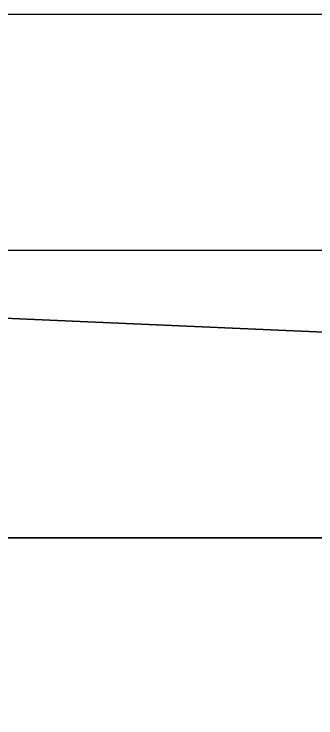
# Model space of a CAD drawing. Header units: millimetres. Extents: x -1.27 to 1.27, y -3.16 to 6.57.
# Drawn here: x 0.345 to 0.657, y 1.644 to 2.37 of the extents above; entities that cross this region are included whole.
import ezdxf

# ---------------------------------------------------------------- set-up
doc = ezdxf.new("R2010")
doc.units = ezdxf.units.MM
doc.layers.add('berge_base', color=4, linetype='Continuous')

msp = doc.modelspace()

# ---------------------------------------------------------------- linework, layer by layer
for points in [[(-0.86, 2.1263, 1.17), (-0.82633, 2.37, 1.03), (0.82633, 2.37, 1.03), (0.86, 2.1263, 1.17)], [(0.82633, 2.37, 1.03), (0.67, 1.83, 0.38), (-0.67, 1.83, 0.38), (-0.82633, 2.37, 1.03)], [(0.67, 1.83, 0.38), (0.67, -2.26, 0.38), (-0.67, -2.26, 0.38), (-0.67, 1.83, 0.38)]]:
    msp.add_3dface(points)
at = {"layer": 'berge_base'}
for points in [[(-1.26, 2.1263, 1.17), (0.94, 2.03, 1.22532), (1.06, 2.03, 1.22532), (1.26, 2.1263, 1.17)], [(-1.26, 2.1263, 1.17), (0.32, 1.38, 1.59872), (0.66, 1.38, 1.59872), (0.94, 2.03, 1.22532)]]:
    msp.add_3dface(points, dxfattribs=at)

doc.saveas('drawing.dxf')
